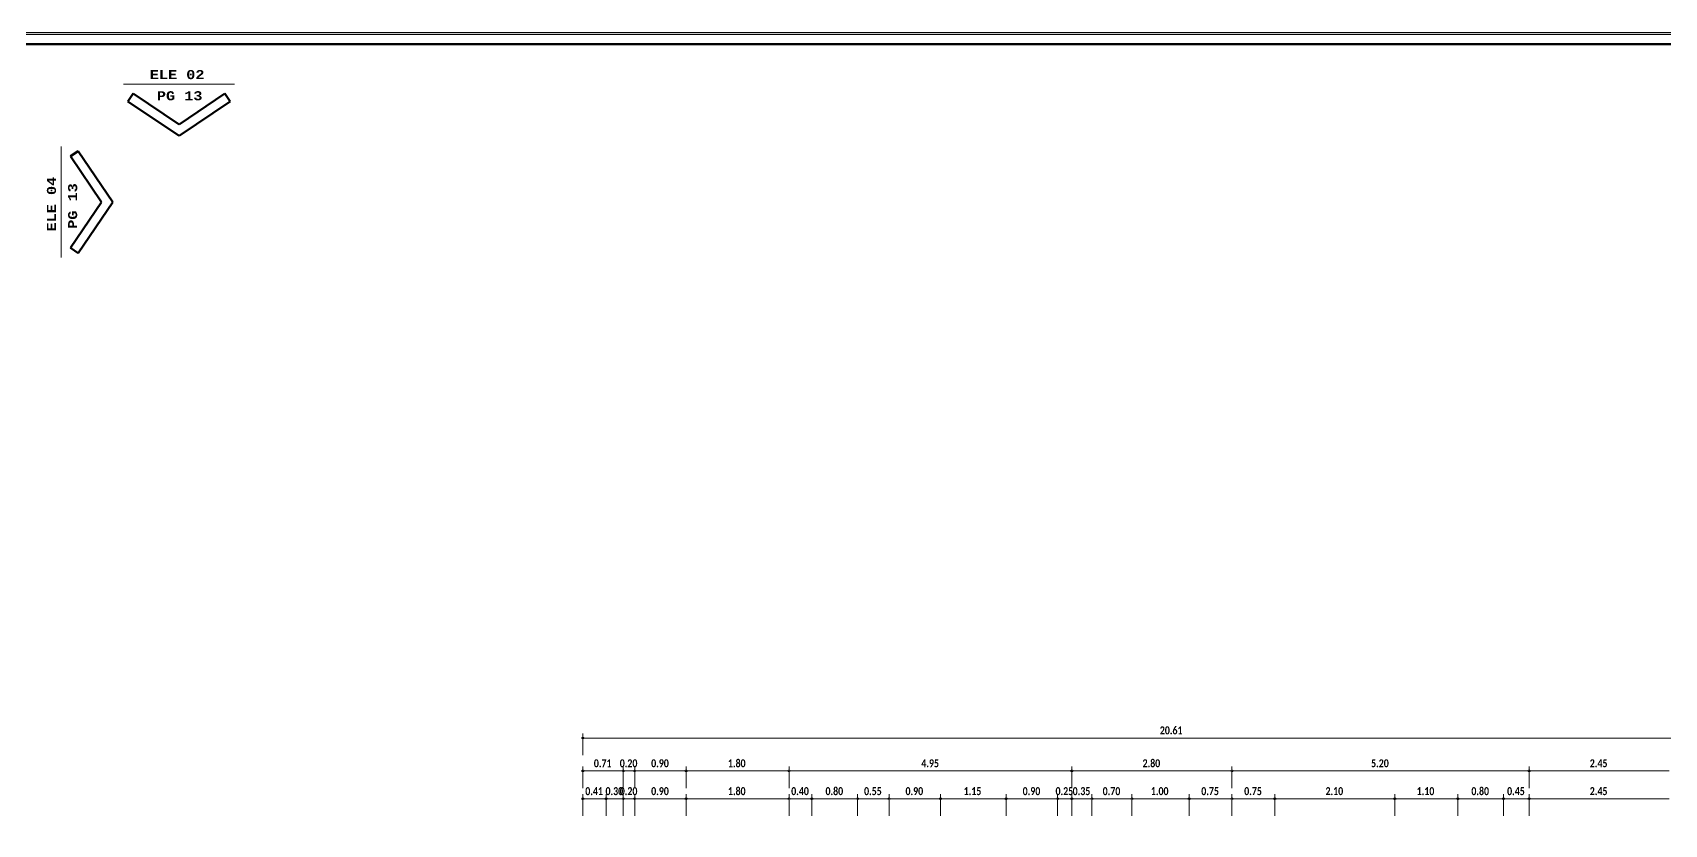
# Model space of a CAD drawing. Header units: metres. Extents: x -144 to 1000, y -717 to 29.
# Drawn here: x 866.74 to 895.29, y -544.31 to -530.45 of the extents above; entities that cross this region are included whole.
import ezdxf

# ---------------------------------------------------------------- set-up
doc = ezdxf.new("R2010")
doc.units = ezdxf.units.M
doc.layers.get('0').update_dxf_attribs({"color": 1})
for name, color, linetype, lineweight in [('A-ANNO-DIMS', 1, 'Continuous', 9), ('A-DETL', 1, 'Continuous', 9), ('A-DETL-THIN', 1, 'Continuous', 9), ('G-ANNO-TEXT', 2, 'Continuous', 9), ('G-ANNO-TTLB', 3, 'Continuous', 18), ('G-ANNO-TTLB-WIDE', 1, 'Continuous', 70), ('G-IMPT', 1, 'Continuous', 9)]:
    doc.layers.add(name, color=color, linetype=linetype, lineweight=lineweight)
doc.styles.add('Calibri_B_4', font='calibrib.ttf', dxfattribs={"height": 0.1125})
doc.styles.add('Courier New_B_2', font='courbd.ttf', dxfattribs={"height": 0.0016})

# ---------------------------------------------------------------- blocks, each defined once
blk = doc.blocks.new('tarjeta de nathalie 00')
at = {"layer": 'G-IMPT', "lineweight": 9}
h = blk.add_hatch(color=3, dxfattribs=at)
h.paths.add_polyline_path([(-145.23888, -717.38489), (-145.21019, -717.38489), (-145.21019, -716.89355), (-145.21019, -716.79934), (-145.23888, -716.79934), (-145.23888, -716.89379)])
h.paths.add_polyline_path([(-145.20996, -716.7991), (-145.20996, -717.3851), (-145.2392, -717.3851), (-145.2392, -716.7991)])
h.paths.add_polyline_path([(-145.23902, -717.3868), (-145.20826, -717.3868), (-145.20826, -716.7974), (-145.2392, -716.7974), (-146.09866, -716.7974), (-146.09866, -717.3868)])
h.paths.add_polyline_path([(-145.20795, -716.79707), (-145.20795, -717.3871), (-146.09898, -717.3871), (-146.09898, -716.79707)])
at = {"layer": 'G-ANNO-TTLB', "color": 3}
for p, q in [((-145.20795, -716.79707), (-146.09898, -716.79707)), ((-145.20795, -716.79707), (-146.09898, -716.79707)), ((-146.09866, -716.7974), (-145.2392, -716.7974))]:
    blk.add_line(p, q, dxfattribs=at)
at = {"layer": 'G-ANNO-TTLB-WIDE', "color": 3}
blk.add_line((-146.09696, -716.7991), (-145.20996, -716.7991), dxfattribs=at)
blk = doc.blocks.new('A$C4d52d4f2')
at = {"layer": 'A-DETL', "color": 7, "lineweight": 100}
for p, q in [((-0.38587, -0.01215), (-0.38494, -0.01078)), ((-0.38494, -0.01078), (-0.37688, -0.01621)), ((-0.36882, -0.01078), (-0.37688, -0.01621)), ((-0.36789, -0.01215), (-0.36882, -0.01078)), ((-0.38587, -0.01215), (-0.37688, -0.01821)), ((-0.36789, -0.01215), (-0.37688, -0.01821)), ((-0.39461, -0.02089), (-0.39598, -0.02181)), ((-0.39598, -0.02181), (-0.39054, -0.02987)), ((-0.39461, -0.02089), (-0.38855, -0.02987)), ((-0.39598, -0.03794), (-0.39054, -0.02987)), ((-0.39461, -0.03886), (-0.38855, -0.02987)), ((-0.39461, -0.03886), (-0.39598, -0.03794))]:
    blk.add_line(p, q, dxfattribs=at)
at = {"layer": 'A-DETL-THIN', "lineweight": 18}
for p, q in [((-0.36709, -0.00914), (-0.38667, -0.00914)), ((-0.39761, -0.03966), (-0.39761, -0.02008))]:
    blk.add_line(p, q, dxfattribs=at)
at = {"layer": 'G-ANNO-TEXT', "char_height": 0.0016, "attachment_point": 1, "style": 'Courier New_B_2'}
for s, insert, width in [('ELE 02', (-0.38202, -0.00663), 0.0125063), ('PG 13', (-0.38077, -0.01036), 0.0104219)]:
    blk.add_mtext(s, dxfattribs=dict(at, insert=insert, width=width))
at = {"layer": 'G-ANNO-TEXT', "char_height": 0.0016, "attachment_point": 1, "rotation": 90, "style": 'Courier New_B_2'}
for s, insert, width in [('ELE 04', (-0.40012, -0.03505), 0.0125063), ('PG 13', (-0.3964, -0.03458), 0.0104219)]:
    blk.add_mtext(s, dxfattribs=dict(at, insert=insert, width=width))
blk = doc.blocks.new('J')
at = {"layer": 'A-ANNO-DIMS', "lineweight": 25}
h = blk.add_hatch(color=256, dxfattribs=at)
edge = h.paths.add_edge_path()
edge.add_arc((869.663, -483.951), 0.015, 0, 360)
h = blk.add_hatch(color=256, dxfattribs=at)
edge = h.paths.add_edge_path()
edge.add_arc((869.663, -484.527), 0.015, 0, 360)
h = blk.add_hatch(color=256, dxfattribs=at)
edge = h.paths.add_edge_path()
edge.add_arc((870.37, -484.527), 0.015, 0, 360)
h = blk.add_hatch(color=256, dxfattribs=at)
edge = h.paths.add_edge_path()
edge.add_arc((870.37, -484.527), 0.015, 0, 360)
h = blk.add_hatch(color=256, dxfattribs=at)
edge = h.paths.add_edge_path()
edge.add_arc((870.57, -484.527), 0.015, 0, 360)
h = blk.add_hatch(color=256, dxfattribs=at)
edge = h.paths.add_edge_path()
edge.add_arc((870.57, -484.527), 0.015, 0, 360)
h = blk.add_hatch(color=256, dxfattribs=at)
edge = h.paths.add_edge_path()
edge.add_arc((871.47, -484.527), 0.015, 0, 360)
h = blk.add_hatch(color=256, dxfattribs=at)
edge = h.paths.add_edge_path()
edge.add_arc((871.47, -484.527), 0.015, 0, 360)
h = blk.add_hatch(color=256, dxfattribs=at)
edge = h.paths.add_edge_path()
edge.add_arc((873.27, -484.527), 0.015, 0, 360)
h = blk.add_hatch(color=256, dxfattribs=at)
edge = h.paths.add_edge_path()
edge.add_arc((873.27, -484.527), 0.015, 0, 360)
h = blk.add_hatch(color=256, dxfattribs=at)
edge = h.paths.add_edge_path()
edge.add_arc((878.22, -484.527), 0.015, 0, 360)
h = blk.add_hatch(color=256, dxfattribs=at)
edge = h.paths.add_edge_path()
edge.add_arc((878.22, -484.527), 0.015, 0, 360)
h = blk.add_hatch(color=256, dxfattribs=at)
edge = h.paths.add_edge_path()
edge.add_arc((881.02, -484.527), 0.015, 0, 360)
h = blk.add_hatch(color=256, dxfattribs=at)
edge = h.paths.add_edge_path()
edge.add_arc((881.02, -484.527), 0.015, 0, 360)
h = blk.add_hatch(color=256, dxfattribs=at)
edge = h.paths.add_edge_path()
edge.add_arc((886.22, -484.527), 0.015, 0, 360)
h = blk.add_hatch(color=256, dxfattribs=at)
edge = h.paths.add_edge_path()
edge.add_arc((886.22, -484.527), 0.015, 0, 360)
h = blk.add_hatch(color=256, dxfattribs=at)
edge = h.paths.add_edge_path()
edge.add_arc((869.663, -485.015), 0.015, 0, 360)
h = blk.add_hatch(color=256, dxfattribs=at)
edge = h.paths.add_edge_path()
edge.add_arc((870.071, -485.015), 0.015, 0, 360)
h = blk.add_hatch(color=256, dxfattribs=at)
edge = h.paths.add_edge_path()
edge.add_arc((870.071, -485.015), 0.015, 0, 360)
h = blk.add_hatch(color=256, dxfattribs=at)
edge = h.paths.add_edge_path()
edge.add_arc((870.37, -485.015), 0.015, 0, 360)
h = blk.add_hatch(color=256, dxfattribs=at)
edge = h.paths.add_edge_path()
edge.add_arc((870.37, -485.015), 0.015, 0, 360)
h = blk.add_hatch(color=256, dxfattribs=at)
edge = h.paths.add_edge_path()
edge.add_arc((870.57, -485.015), 0.015, 0, 360)
h = blk.add_hatch(color=256, dxfattribs=at)
edge = h.paths.add_edge_path()
edge.add_arc((870.57, -485.015), 0.015, 0, 360)
h = blk.add_hatch(color=256, dxfattribs=at)
edge = h.paths.add_edge_path()
edge.add_arc((871.47, -485.015), 0.015, 0, 360)
h = blk.add_hatch(color=256, dxfattribs=at)
edge = h.paths.add_edge_path()
edge.add_arc((871.47, -485.015), 0.015, 0, 360)
h = blk.add_hatch(color=256, dxfattribs=at)
edge = h.paths.add_edge_path()
edge.add_arc((873.27, -485.015), 0.015, 0, 360)
h = blk.add_hatch(color=256, dxfattribs=at)
edge = h.paths.add_edge_path()
edge.add_arc((873.27, -485.015), 0.015, 0, 360)
h = blk.add_hatch(color=256, dxfattribs=at)
edge = h.paths.add_edge_path()
edge.add_arc((873.67, -485.015), 0.015, 0, 360)
h = blk.add_hatch(color=256, dxfattribs=at)
edge = h.paths.add_edge_path()
edge.add_arc((873.67, -485.015), 0.015, 0, 360)
h = blk.add_hatch(color=256, dxfattribs=at)
edge = h.paths.add_edge_path()
edge.add_arc((874.47, -485.015), 0.015, 0, 360)
h = blk.add_hatch(color=256, dxfattribs=at)
edge = h.paths.add_edge_path()
edge.add_arc((874.47, -485.015), 0.015, 0, 360)
h = blk.add_hatch(color=256, dxfattribs=at)
edge = h.paths.add_edge_path()
edge.add_arc((875.02, -485.015), 0.015, 0, 360)
h = blk.add_hatch(color=256, dxfattribs=at)
edge = h.paths.add_edge_path()
edge.add_arc((875.02, -485.015), 0.015, 0, 360)
h = blk.add_hatch(color=256, dxfattribs=at)
edge = h.paths.add_edge_path()
edge.add_arc((875.92, -485.015), 0.015, 0, 360)
h = blk.add_hatch(color=256, dxfattribs=at)
edge = h.paths.add_edge_path()
edge.add_arc((875.92, -485.015), 0.015, 0, 360)
h = blk.add_hatch(color=256, dxfattribs=at)
edge = h.paths.add_edge_path()
edge.add_arc((877.07, -485.015), 0.015, 0, 360)
h = blk.add_hatch(color=256, dxfattribs=at)
edge = h.paths.add_edge_path()
edge.add_arc((877.07, -485.015), 0.015, 0, 360)
h = blk.add_hatch(color=256, dxfattribs=at)
edge = h.paths.add_edge_path()
edge.add_arc((877.97, -485.015), 0.015, 0, 360)
h = blk.add_hatch(color=256, dxfattribs=at)
edge = h.paths.add_edge_path()
edge.add_arc((877.97, -485.015), 0.015, 0, 360)
h = blk.add_hatch(color=256, dxfattribs=at)
edge = h.paths.add_edge_path()
edge.add_arc((878.22, -485.015), 0.015, 0, 360)
h = blk.add_hatch(color=256, dxfattribs=at)
edge = h.paths.add_edge_path()
edge.add_arc((878.22, -485.015), 0.015, 0, 360)
h = blk.add_hatch(color=256, dxfattribs=at)
edge = h.paths.add_edge_path()
edge.add_arc((878.57, -485.015), 0.015, 0, 360)
h = blk.add_hatch(color=256, dxfattribs=at)
edge = h.paths.add_edge_path()
edge.add_arc((878.57, -485.015), 0.015, 0, 360)
h = blk.add_hatch(color=256, dxfattribs=at)
edge = h.paths.add_edge_path()
edge.add_arc((879.27, -485.015), 0.015, 0, 360)
h = blk.add_hatch(color=256, dxfattribs=at)
edge = h.paths.add_edge_path()
edge.add_arc((879.27, -485.015), 0.015, 0, 360)
h = blk.add_hatch(color=256, dxfattribs=at)
edge = h.paths.add_edge_path()
edge.add_arc((880.27, -485.015), 0.015, 0, 360)
h = blk.add_hatch(color=256, dxfattribs=at)
edge = h.paths.add_edge_path()
edge.add_arc((880.27, -485.015), 0.015, 0, 360)
h = blk.add_hatch(color=256, dxfattribs=at)
edge = h.paths.add_edge_path()
edge.add_arc((881.02, -485.015), 0.015, 0, 360)
h = blk.add_hatch(color=256, dxfattribs=at)
edge = h.paths.add_edge_path()
edge.add_arc((881.02, -485.015), 0.015, 0, 360)
h = blk.add_hatch(color=256, dxfattribs=at)
edge = h.paths.add_edge_path()
edge.add_arc((881.771, -485.015), 0.015, 0, 360)
h = blk.add_hatch(color=256, dxfattribs=at)
edge = h.paths.add_edge_path()
edge.add_arc((881.771, -485.015), 0.015, 0, 360)
h = blk.add_hatch(color=256, dxfattribs=at)
edge = h.paths.add_edge_path()
edge.add_arc((883.871, -485.015), 0.015, 0, 360)
h = blk.add_hatch(color=256, dxfattribs=at)
edge = h.paths.add_edge_path()
edge.add_arc((883.871, -485.015), 0.015, 0, 360)
h = blk.add_hatch(color=256, dxfattribs=at)
edge = h.paths.add_edge_path()
edge.add_arc((884.971, -485.015), 0.015, 0, 360)
h = blk.add_hatch(color=256, dxfattribs=at)
edge = h.paths.add_edge_path()
edge.add_arc((884.971, -485.015), 0.015, 0, 360)
h = blk.add_hatch(color=256, dxfattribs=at)
edge = h.paths.add_edge_path()
edge.add_arc((885.771, -485.015), 0.015, 0, 360)
h = blk.add_hatch(color=256, dxfattribs=at)
edge = h.paths.add_edge_path()
edge.add_arc((885.771, -485.015), 0.015, 0, 360)
h = blk.add_hatch(color=256, dxfattribs=at)
edge = h.paths.add_edge_path()
edge.add_arc((886.22, -485.015), 0.015, 0, 360)
h = blk.add_hatch(color=256, dxfattribs=at)
edge = h.paths.add_edge_path()
edge.add_arc((886.22, -485.015), 0.015, 0, 360)
at = {"layer": 'A-ANNO-DIMS'}
for p, q in [((869.663, -483.951), (869.663, -483.871)), ((869.663, -483.951), (890.27, -483.951)), ((869.663, -483.951), (869.663, -484.251)), ((869.663, -484.527), (869.663, -484.447)), ((870.37, -484.527), (870.37, -484.447)), ((870.37, -484.527), (870.37, -484.447)), ((870.57, -484.527), (870.57, -484.447)), ((870.57, -484.527), (870.57, -484.447)), ((871.47, -484.527), (871.47, -484.447)), ((871.47, -484.527), (871.47, -484.447)), ((873.27, -484.527), (873.27, -484.447)), ((873.27, -484.527), (873.27, -484.447)), ((878.22, -484.527), (878.22, -484.447)), ((878.22, -484.527), (878.22, -484.447)), ((881.02, -484.527), (881.02, -484.447)), ((881.02, -484.527), (881.02, -484.447)), ((886.22, -484.527), (886.22, -484.447)), ((886.22, -484.527), (886.22, -484.447)), ((869.663, -484.527), (870.37, -484.527)), ((869.663, -484.527), (869.663, -484.827)), ((870.37, -484.527), (870.37, -484.827)), ((870.37, -484.527), (870.57, -484.527)), ((870.37, -484.527), (870.37, -484.827)), ((870.57, -484.527), (870.57, -484.827)), ((870.57, -484.527), (871.47, -484.527)), ((870.57, -484.527), (870.57, -484.827)), ((871.47, -484.527), (871.47, -484.827)), ((871.47, -484.527), (873.27, -484.527)), ((871.47, -484.527), (871.47, -484.827)), ((873.27, -484.527), (873.27, -484.827)), ((873.27, -484.527), (878.22, -484.527)), ((873.27, -484.527), (873.27, -484.827)), ((878.22, -484.527), (878.22, -484.827)), ((878.22, -484.527), (881.02, -484.527)), ((878.22, -484.527), (878.22, -484.827)), ((881.02, -484.527), (881.02, -484.827)), ((881.02, -484.527), (886.22, -484.527)), ((881.02, -484.527), (881.02, -484.827)), ((886.22, -484.527), (886.22, -484.827)), ((886.22, -484.527), (888.67, -484.527)), ((886.22, -484.527), (886.22, -484.827)), ((869.663, -485.015), (869.663, -484.935)), ((869.663, -485.015), (870.071, -485.015)), ((869.663, -485.015), (869.663, -485.315)), ((870.071, -485.015), (870.071, -484.935)), ((870.071, -485.015), (870.071, -484.935)), ((870.071, -485.015), (870.071, -485.315)), ((870.071, -485.015), (870.37, -485.015)), ((870.071, -485.015), (870.071, -485.315)), ((870.37, -485.015), (870.37, -484.935)), ((870.37, -485.015), (870.37, -484.935)), ((870.37, -485.015), (870.37, -485.315)), ((870.37, -485.015), (870.57, -485.015)), ((870.37, -485.015), (870.37, -485.315)), ((870.57, -485.015), (870.57, -484.935)), ((870.57, -485.015), (870.57, -484.935)), ((870.57, -485.015), (870.57, -485.315)), ((870.57, -485.015), (871.47, -485.015)), ((870.57, -485.015), (870.57, -485.315)), ((871.47, -485.015), (871.47, -484.935)), ((871.47, -485.015), (871.47, -484.935)), ((871.47, -485.015), (871.47, -485.315)), ((871.47, -485.015), (873.27, -485.015)), ((871.47, -485.015), (871.47, -485.315)), ((873.27, -485.015), (873.27, -484.935)), ((873.27, -485.015), (873.27, -484.935)), ((873.27, -485.015), (873.27, -485.315)), ((873.27, -485.015), (873.67, -485.015)), ((873.27, -485.015), (873.27, -485.315)), ((873.67, -485.015), (873.67, -484.935)), ((873.67, -485.015), (873.67, -484.935)), ((873.67, -485.015), (873.67, -485.315)), ((873.67, -485.015), (874.47, -485.015)), ((873.67, -485.015), (873.67, -485.315)), ((874.47, -485.015), (874.47, -484.935)), ((874.47, -485.015), (874.47, -484.935)), ((874.47, -485.015), (874.47, -485.315)), ((874.47, -485.015), (875.02, -485.015)), ((874.47, -485.015), (874.47, -485.315)), ((875.02, -485.015), (875.02, -484.935)), ((875.02, -485.015), (875.02, -484.935)), ((875.02, -485.015), (875.02, -485.315)), ((875.02, -485.015), (875.92, -485.015)), ((875.02, -485.015), (875.02, -485.315)), ((875.92, -485.015), (875.92, -484.935)), ((875.92, -485.015), (875.92, -484.935)), ((875.92, -485.015), (875.92, -485.315)), ((875.92, -485.015), (877.07, -485.015)), ((875.92, -485.015), (875.92, -485.315)), ((877.07, -485.015), (877.07, -484.935)), ((877.07, -485.015), (877.07, -484.935)), ((877.07, -485.015), (877.07, -485.315)), ((877.07, -485.015), (877.97, -485.015)), ((877.07, -485.015), (877.07, -485.315)), ((877.97, -485.015), (877.97, -484.935)), ((877.97, -485.015), (877.97, -484.935)), ((877.97, -485.015), (877.97, -485.315)), ((877.97, -485.015), (878.22, -485.015)), ((877.97, -485.015), (877.97, -485.315)), ((878.22, -485.015), (878.22, -484.935)), ((878.22, -485.015), (878.22, -484.935)), ((878.22, -485.015), (878.22, -485.315)), ((878.22, -485.015), (878.57, -485.015)), ((878.22, -485.015), (878.22, -485.315)), ((878.57, -485.015), (878.57, -484.935)), ((878.57, -485.015), (878.57, -484.935)), ((878.57, -485.015), (878.57, -485.315)), ((878.57, -485.015), (879.27, -485.015)), ((878.57, -485.015), (878.57, -485.315)), ((879.27, -485.015), (879.27, -484.935)), ((879.27, -485.015), (879.27, -484.935)), ((879.27, -485.015), (879.27, -485.315)), ((879.27, -485.015), (880.27, -485.015)), ((879.27, -485.015), (879.27, -485.315)), ((880.27, -485.015), (880.27, -484.935)), ((880.27, -485.015), (880.27, -484.935)), ((880.27, -485.015), (880.27, -485.315)), ((880.27, -485.015), (881.02, -485.015)), ((880.27, -485.015), (880.27, -485.315)), ((881.02, -485.015), (881.02, -484.935)), ((881.02, -485.015), (881.02, -484.935)), ((881.02, -485.015), (881.02, -485.315)), ((881.02, -485.015), (881.771, -485.015)), ((881.02, -485.015), (881.02, -485.315)), ((881.771, -485.015), (881.771, -484.935)), ((881.771, -485.015), (881.771, -484.935)), ((881.771, -485.015), (881.771, -485.315)), ((881.771, -485.015), (883.871, -485.015)), ((881.771, -485.015), (881.771, -485.315)), ((883.871, -485.015), (883.871, -484.935)), ((883.871, -485.015), (883.871, -484.935)), ((883.871, -485.015), (883.871, -485.315)), ((883.871, -485.015), (884.971, -485.015)), ((883.871, -485.015), (883.871, -485.315)), ((884.971, -485.015), (884.971, -484.935)), ((884.971, -485.015), (884.971, -484.935)), ((884.971, -485.015), (884.971, -485.315)), ((884.971, -485.015), (885.771, -485.015)), ((884.971, -485.015), (884.971, -485.315)), ((885.771, -485.015), (885.771, -484.935)), ((885.771, -485.015), (885.771, -484.935)), ((885.771, -485.015), (885.771, -485.315)), ((885.771, -485.015), (886.22, -485.015)), ((885.771, -485.015), (885.771, -485.315)), ((886.22, -485.015), (886.22, -484.935)), ((886.22, -485.015), (886.22, -484.935)), ((886.22, -485.015), (886.22, -485.315)), ((886.22, -485.015), (888.67, -485.015)), ((886.22, -485.015), (886.22, -485.315))]:
    blk.add_line(p, q, dxfattribs=at)
at = {"layer": 'A-ANNO-DIMS', "lineweight": 25}
for centre in [(869.663, -483.951), (869.663, -484.527), (870.37, -484.527), (870.37, -484.527), (870.57, -484.527), (870.57, -484.527), (871.47, -484.527), (871.47, -484.527), (873.27, -484.527), (873.27, -484.527), (878.22, -484.527), (878.22, -484.527), (881.02, -484.527), (881.02, -484.527), (886.22, -484.527), (886.22, -484.527), (869.663, -485.015), (870.071, -485.015), (870.071, -485.015), (870.37, -485.015), (870.37, -485.015), (870.57, -485.015), (870.57, -485.015), (871.47, -485.015), (871.47, -485.015), (873.27, -485.015), (873.27, -485.015), (873.67, -485.015), (873.67, -485.015), (874.47, -485.015), (874.47, -485.015), (875.02, -485.015), (875.02, -485.015), (875.92, -485.015), (875.92, -485.015), (877.07, -485.015), (877.07, -485.015), (877.97, -485.015), (877.97, -485.015), (878.22, -485.015), (878.22, -485.015), (878.57, -485.015), (878.57, -485.015), (879.27, -485.015), (879.27, -485.015), (880.27, -485.015), (880.27, -485.015), (881.02, -485.015), (881.02, -485.015), (881.771, -485.015), (881.771, -485.015), (883.871, -485.015), (883.871, -485.015), (884.971, -485.015), (884.971, -485.015), (885.771, -485.015), (885.771, -485.015), (886.22, -485.015), (886.22, -485.015)]:
    blk.add_circle(centre, 0.015, dxfattribs=at)
at = {"layer": 'A-ANNO-DIMS', "style": 'Calibri_B_4', "width": 0.8}
for s, p in [('20.61', (879.758, -483.887)), ('0.71', (869.855, -484.463)), ('0.20', (870.308, -484.463)), ('0.90', (870.858, -484.463)), ('1.80', (872.201, -484.463)), ('4.95', (875.585, -484.463)), ('2.80', (879.456, -484.463)), ('5.20', (883.455, -484.463)), ('2.45', (887.281, -484.463)), ('0.41', (869.705, -484.951)), ('0.30', (870.059, -484.951)), ('0.20', (870.308, -484.951)), ('0.90', (870.858, -484.951)), ('1.80', (872.201, -484.951)), ('0.40', (873.308, -484.951)), ('0.80', (873.908, -484.951)), ('0.55', (874.583, -484.951)), ('0.90', (875.308, -484.951)), ('1.15', (876.326, -484.951)), ('0.90', (877.358, -484.951)), ('0.25', (877.933, -484.951)), ('0.35', (878.233, -484.951)), ('0.70', (878.758, -484.951)), ('1.00', (879.601, -484.951)), ('0.75', (880.483, -484.951)), ('0.75', (881.234, -484.951)), ('2.10', (882.657, -484.951)), ('1.10', (884.252, -484.951)), ('0.80', (885.209, -484.951)), ('0.45', (885.834, -484.951)), ('2.45', (887.281, -484.951))]:
    blk.add_text(s, height=0.14, dxfattribs=at).set_placement(p)

msp = doc.modelspace()

# ---------------------------------------------------------------- block references
at = {"xscale": 99.43160266323505, "yscale": 99.43160266323505, "zscale": 99.43160266323505}
msp.add_blockref('tarjeta de nathalie 00', (15345.034, 70741.827), dxfattribs=at)

# ---------------------------------------------------------------- next in the draw order: block references
at = {"xscale": 99.43160273753426, "yscale": 99.43160273753426, "zscale": 99.43160273753426}
msp.add_blockref('A$C4d52d4f2', (906.775, -530.45), dxfattribs=at)
at = {"color": 3}
msp.add_blockref('J', (6.705, -58.85), dxfattribs=at)

doc.saveas('drawing.dxf')
